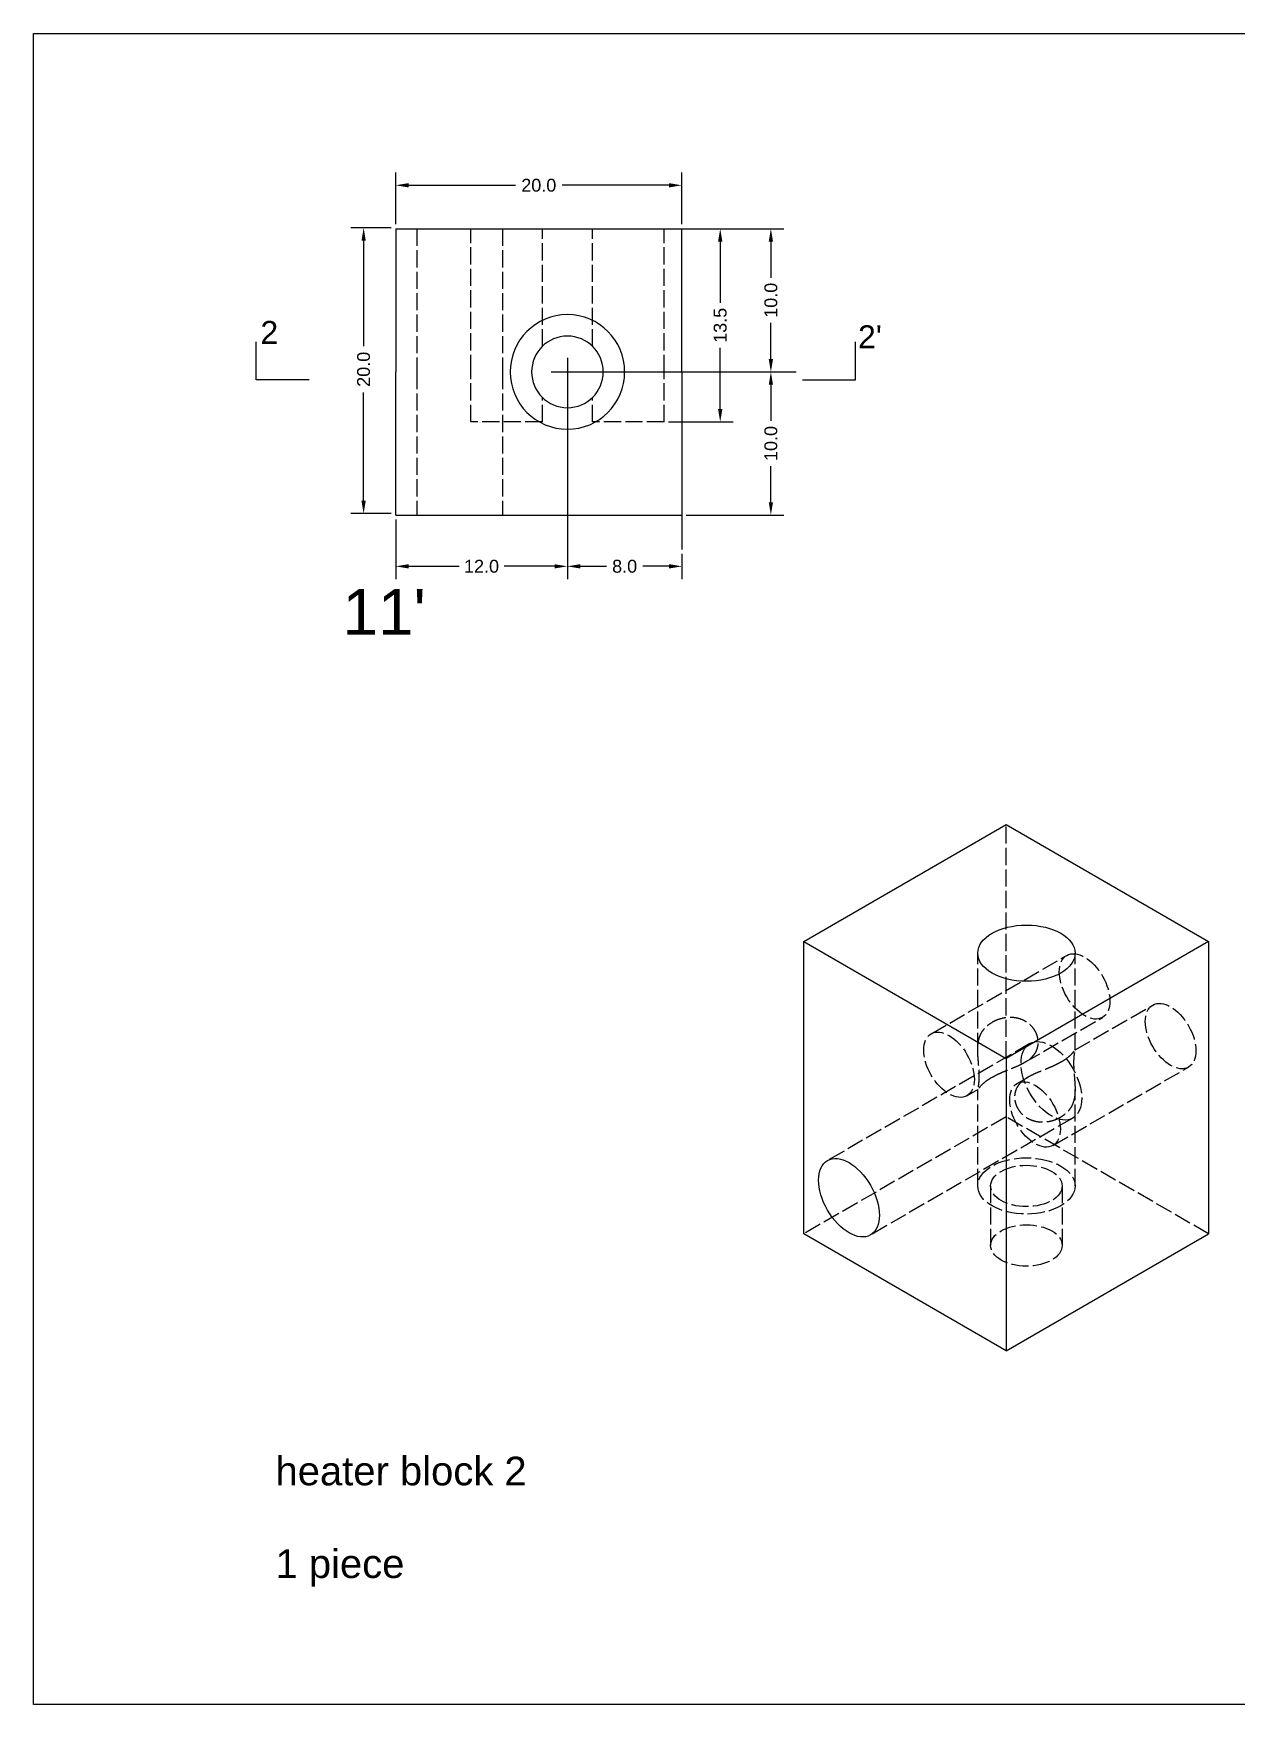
# Model space of a CAD drawing. Header units: inches. Extents: x -313 to 1965, y -639 to 520.
# Drawn here: x 1389.1 to 1473.2, y -63.4 to 53.3 of the extents above; entities that cross this region are included whole.
import ezdxf

# ---------------------------------------------------------------- set-up
doc = ezdxf.new("R2010")
doc.units = ezdxf.units.IN
doc.header["$MEASUREMENT"] = 0
doc.linetypes.add('ACAD_ISO02W100', pattern=[15, 12, -3])
for name, color, linetype in [('_dim', 1, 'Continuous'), ('PH-9E7', 251, 'ACAD_ISO02W100'), ('PV-9E7', 254, 'Continuous')]:
    doc.layers.add(name, color=color, linetype=linetype)
doc.styles.get("Standard").update_dxf_attribs({"font": 'arial.ttf'})
doc.dimstyles.new('Copy of Standard', dxfattribs={"dimscale": 5, "dimtxt": 0.18, "dimasz": 0.18, "dimexe": 0.18, "dimexo": 0.0625, "dimgap": 0.09, "dimtad": 0, "dimdec": 1, "dimzin": 0, "dimdsep": 46, "dimtxsty": 'Standard', "dimcen": 0.09, "dimadec": 0, "dimazin": 0, "dimtfac": 1, "dimtdec": 1, "dimtofl": 0, "dimtmove": 0, "dimatfit": 3, "dimfxl": 1, "dimtolj": 1, "dimtzin": 0, "dimarcsym": 0})

# ---------------------------------------------------------------- blocks, each defined once
blk = doc.blocks.new('*D54')
at = {"layer": '_dim', "color": 0, "lineweight": -2, "transparency": 16777216}
for p, q in [((1414.39, 40.02), (1414.39, 43.64)), ((1434.39, 40.02), (1434.39, 43.64)), ((1415.29, 42.74), (1422.77, 42.74)), ((1433.49, 42.74), (1426.02, 42.74))]:
    blk.add_line(p, q, dxfattribs=at)
at = {"layer": '_dim', "color": 0, "transparency": 16777216}
for points in [[(1415.29, 42.89), (1415.29, 42.59), (1414.39, 42.74)], [(1433.49, 42.89), (1433.49, 42.59), (1434.39, 42.74)]]:
    blk.add_solid(points, dxfattribs=at)
at = {"layer": 'Defpoints', "color": 0, "transparency": 16777216}
for p in [(1434.39, 42.74), (1414.39, 39.71), (1434.39, 39.71)]:
    blk.add_point(p, dxfattribs=at)
at = {"layer": '_dim', "color": 0, "transparency": 16777216, "insert": (1424.39, 42.74), "char_height": 0.9, "attachment_point": 5}
blk.add_mtext('\\A1;20.0', dxfattribs=at)
blk = doc.blocks.new('*D34')
at = {"layer": '_dim', "color": 0, "lineweight": -2, "transparency": 16777216}
for p, q in [((1414.08, 39.77), (1411.25, 39.77)), ((1412.15, 38.87), (1412.15, 31.51)), ((1412.15, 20.71), (1412.15, 28.26)), ((1414.07, 19.81), (1411.25, 19.81))]:
    blk.add_line(p, q, dxfattribs=at)
at = {"layer": '_dim', "color": 0, "transparency": 16777216}
for points in [[(1412, 38.87), (1412.3, 38.87), (1412.15, 39.77)], [(1412, 20.71), (1412.3, 20.71), (1412.15, 19.81)]]:
    blk.add_solid(points, dxfattribs=at)
at = {"layer": 'Defpoints', "color": 0, "transparency": 16777216}
for p in [(1414.39, 39.77), (1412.15, 19.81), (1414.38, 19.81)]:
    blk.add_point(p, dxfattribs=at)
at = {"layer": '_dim', "color": 0, "transparency": 16777216, "insert": (1412.15, 29.89), "char_height": 0.9, "attachment_point": 5, "rotation": 90}
blk.add_mtext('\\A1;20.0', dxfattribs=at)
blk = doc.blocks.new('*D48')
at = {"layer": '_dim', "color": 0, "lineweight": -2, "transparency": 16777216}
for p, q in [((1426.39, 17), (1426.39, 15.23)), ((1434.39, 17), (1434.39, 15.23)), ((1427.29, 16.13), (1429.12, 16.13)), ((1433.49, 16.13), (1431.66, 16.13))]:
    blk.add_line(p, q, dxfattribs=at)
at = {"layer": '_dim', "color": 0, "transparency": 16777216}
for points in [[(1427.29, 16.28), (1427.29, 15.98), (1426.39, 16.13)], [(1433.49, 16.28), (1433.49, 15.98), (1434.39, 16.13)]]:
    blk.add_solid(points, dxfattribs=at)
at = {"layer": 'Defpoints', "color": 0, "transparency": 16777216}
for p in [(1426.39, 17.31), (1434.39, 17.31), (1426.39, 16.13)]:
    blk.add_point(p, dxfattribs=at)
at = {"layer": '_dim', "color": 0, "transparency": 16777216, "insert": (1430.39, 16.13), "char_height": 0.9, "attachment_point": 5}
blk.add_mtext('\\A1;8.0', dxfattribs=at)
blk = doc.blocks.new('*D49')
at = {"layer": '_dim', "color": 0, "lineweight": -2, "transparency": 16777216}
for p, q in [((1434.7, 29.71), (1441.51, 29.71)), ((1440.61, 28.81), (1440.61, 26.28)), ((1440.61, 20.61), (1440.61, 23.13)), ((1434.7, 19.71), (1441.51, 19.71))]:
    blk.add_line(p, q, dxfattribs=at)
at = {"layer": '_dim', "color": 0, "transparency": 16777216}
for points in [[(1440.46, 28.81), (1440.76, 28.81), (1440.61, 29.71)], [(1440.46, 20.61), (1440.76, 20.61), (1440.61, 19.71)]]:
    blk.add_solid(points, dxfattribs=at)
at = {"layer": 'Defpoints', "color": 0, "transparency": 16777216}
for p in [(1434.39, 29.71), (1440.61, 29.71), (1434.39, 19.71)]:
    blk.add_point(p, dxfattribs=at)
at = {"layer": '_dim', "color": 0, "transparency": 16777216, "insert": (1440.61, 24.71), "char_height": 0.9, "attachment_point": 5, "rotation": 90}
blk.add_mtext('\\A1;10.0', dxfattribs=at)
blk = doc.blocks.new('*D32')
at = {"layer": '_dim', "color": 0, "lineweight": -2, "transparency": 16777216}
for p, q in [((1434.7, 39.71), (1441.51, 39.71)), ((1440.61, 38.81), (1440.61, 36.28)), ((1440.61, 30.61), (1440.61, 33.13)), ((1434.77, 29.71), (1441.51, 29.71))]:
    blk.add_line(p, q, dxfattribs=at)
at = {"layer": '_dim', "color": 0, "transparency": 16777216}
for points in [[(1440.46, 38.81), (1440.76, 38.81), (1440.61, 39.71)], [(1440.46, 30.61), (1440.76, 30.61), (1440.61, 29.71)]]:
    blk.add_solid(points, dxfattribs=at)
at = {"layer": 'Defpoints', "color": 0, "transparency": 16777216}
for p in [(1434.39, 39.71), (1440.61, 39.71), (1434.45, 29.71)]:
    blk.add_point(p, dxfattribs=at)
at = {"layer": '_dim', "color": 0, "transparency": 16777216, "insert": (1440.61, 34.71), "char_height": 0.9, "attachment_point": 5, "rotation": 90}
blk.add_mtext('\\A1;10.0', dxfattribs=at)
blk = doc.blocks.new('*D50')
at = {"layer": '_dim', "color": 0, "lineweight": -2, "transparency": 16777216}
for p, q in [((1414.39, 19.4), (1414.39, 15.23)), ((1426.39, 19.4), (1426.39, 15.23)), ((1415.29, 16.13), (1418.82, 16.13)), ((1425.49, 16.13), (1421.97, 16.13))]:
    blk.add_line(p, q, dxfattribs=at)
at = {"layer": '_dim', "color": 0, "transparency": 16777216}
for points in [[(1415.29, 16.28), (1415.29, 15.98), (1414.39, 16.13)], [(1425.49, 16.28), (1425.49, 15.98), (1426.39, 16.13)]]:
    blk.add_solid(points, dxfattribs=at)
at = {"layer": 'Defpoints', "color": 0, "transparency": 16777216}
for p in [(1414.39, 19.71), (1426.39, 19.71), (1414.39, 16.13)]:
    blk.add_point(p, dxfattribs=at)
at = {"layer": '_dim', "color": 0, "transparency": 16777216, "insert": (1420.39, 16.13), "char_height": 0.9, "attachment_point": 5}
blk.add_mtext('\\A1;12.0', dxfattribs=at)
blk = doc.blocks.new('*D55')
at = {"layer": '_dim', "color": 0, "lineweight": -2, "transparency": 16777216}
for p, q in [((1433.45, 39.71), (1437.97, 39.71)), ((1437.07, 38.81), (1437.07, 34.54)), ((1437.07, 27.11), (1437.07, 31.38)), ((1433.45, 26.21), (1437.97, 26.21))]:
    blk.add_line(p, q, dxfattribs=at)
at = {"layer": '_dim', "color": 0, "transparency": 16777216}
for points in [[(1436.92, 38.81), (1437.22, 38.81), (1437.07, 39.71)], [(1436.92, 27.11), (1437.22, 27.11), (1437.07, 26.21)]]:
    blk.add_solid(points, dxfattribs=at)
at = {"layer": 'Defpoints', "color": 0, "transparency": 16777216}
for p in [(1433.14, 39.71), (1437.07, 39.71), (1433.14, 26.21)]:
    blk.add_point(p, dxfattribs=at)
at = {"layer": '_dim', "color": 0, "transparency": 16777216, "insert": (1437.07, 32.96), "char_height": 0.9, "attachment_point": 5, "rotation": 90}
blk.add_mtext('\\A1;13.5', dxfattribs=at)

msp = doc.modelspace()

# ---------------------------------------------------------------- linework, layer by layer
at = {"layer": '_dim'}
msp.add_lwpolyline([(1389.07304, 53.34692), (1558.03693, 53.34692), (1558.03693, -63.36279), (1389.07304, -63.36279)], close=True, dxfattribs=at)
for points in [[(1408.35279, 29.15362), (1404.63359, 29.15362), (1404.63359, 31.80025)], [(1442.81518, 29.15362), (1446.53438, 29.15362), (1446.53438, 31.80025)], [(1426.39138, 30.69075), (1426.39138, 17.31135)], [(1425.26422, 29.70817), (1442.37347, 29.70817)], [(1434.39138, 19.70817), (1434.39138, 17.31135)]]:
    msp.add_lwpolyline(points, dxfattribs=at)
at = {"layer": 'PH-9E7', "ltscale": 0.1}
for p, q in [((1415.85889, 39.70817), (1415.85889, 29.70817)), ((1419.64138, 29.70817), (1419.64138, 39.70817)), ((1421.85889, 39.70817), (1421.85889, 29.70817)), ((1424.64138, 31.49352), (1424.64138, 39.70817)), ((1428.14138, 31.49352), (1428.14138, 39.70817)), ((1433.14138, 29.70817), (1433.14138, 39.70817)), ((1415.85889, 29.70817), (1415.85889, 19.70817)), ((1419.64138, 26.2117), (1419.64138, 29.70817)), ((1421.85889, 29.70817), (1421.85889, 19.70817)), ((1433.14138, 26.2117), (1433.14138, 29.70817)), ((1424.64138, 26.2117), (1424.64138, 27.92281)), ((1428.14138, 26.2117), (1428.14138, 27.92281)), ((1424.64138, 26.2117), (1419.64138, 26.2117)), ((1433.14138, 26.2117), (1428.14138, 26.2117))]:
    msp.add_line(p, q, dxfattribs=at)
at = {"layer": 'PH-9E7', "ltscale": 0.1, "extrusion": (7.5967e-14, 0.816497, 0.57735)}
for p, q in [((1457.05208, -18.2361), (1457.05208, -1.90616)), ((1451.80943, -16.513), (1461.28216, -11.04391)), ((1455.0663, -17.64983), (1455.0663, -10.88763)), ((1461.8663, -17.64983), (1461.8663, -10.88763)), ((1461.86444, -17.64795), (1467.29257, -14.51402)), ((1458.35404, -18.50797), (1463.78216, -15.37404)), ((1458.71109, -17.20294), (1444.56895, -25.3679)), ((1457.81984, -19.98311), (1458.57856, -19.54506)), ((1460.31984, -24.31323), (1469.79257, -18.84415)), ((1454.30943, -20.84312), (1455.06815, -20.40507)), ((1455.0663, -27.1433), (1455.0663, -20.4032)), ((1461.8663, -27.1433), (1461.8663, -20.4032)), ((1457.05208, -22.31858), (1442.90995, -30.48354)), ((1461.71109, -22.39909), (1447.56895, -30.56405)), ((1471.19422, -30.48354), (1457.05208, -22.31858)), ((1455.9663, -27.1433), (1455.9663, -31.30004)), ((1460.9663, -27.1433), (1460.9663, -31.30004))]:
    msp.add_line(p, q, dxfattribs=at)
at = {"layer": 'PH-9E7', "ltscale": 0.1}
for centre, major_axis in [((1462.53216, -13.20898), (-1.25, 2.16506)), ((1468.54257, -16.67909), (-1.25, 2.16506)), ((1453.05943, -18.67806), (1.25, -2.16506)), ((1460.21109, -19.80101), (1.5, -2.59808)), ((1459.06984, -22.14817), (1.25, -2.16506)), ((1458.4663, -27.1433), (3.4, 0)), ((1458.4663, -27.1433), (2.5, 0)), ((1458.4663, -31.30004), (2.5, 0))]:
    msp.add_ellipse(centre, major_axis=major_axis, ratio=0.577350269, dxfattribs=at)
for points, knots in [([(1456.06213, -19.5581), (1455.95789, -19.61829), (1455.85622, -19.68214), (1455.66721, -19.81255), (1455.57987, -19.87909), (1455.42548, -20.0082), (1455.35834, -20.07077), (1455.24665, -20.18415), (1455.20207, -20.23486), (1455.13336, -20.31839), (1455.10569, -20.35605), (1455.07213, -20.40204), (1455.06596, -20.40994), (1455.06667, -20.39499), (1455.07388, -20.37085), (1455.09514, -20.28471), (1455.10903, -20.22274), (1455.13496, -20.06472), (1455.14694, -19.96854), (1455.16328, -19.75096), (1455.16761, -19.62959), (1455.16761, -19.3747), (1455.16328, -19.23398), (1455.14694, -18.93549), (1455.13496, -18.77771), (1455.10903, -18.45631), (1455.09514, -18.29225), (1455.07388, -17.96987), (1455.06667, -17.81154), (1455.06596, -17.51819), (1455.07213, -17.36608), (1455.10569, -17.07778), (1455.13336, -16.94142), (1455.20207, -16.70791), (1455.24665, -16.59499), (1455.35834, -16.38063), (1455.42548, -16.27915), (1455.57987, -16.09119), (1455.66721, -16.00459), (1455.85622, -15.8485), (1455.95789, -15.77902), (1456.06213, -15.71883)], [4.542902229, 4.542902229, 4.542902229, 4.542902229, 4.985156553, 4.985156553, 5.427410877, 5.427410877, 5.869665202, 5.869665202, 6.311919526, 6.311919526, 6.762333133, 6.762333133, 7.21274674, 7.21274674, 7.68101117, 7.68101117, 8.149275599, 8.149275599, 8.617540029, 8.617540029, 9.085804458, 9.085804458, 9.554068887, 9.554068887, 10.022333317, 10.022333317, 10.490597746, 10.490597746, 10.958862176, 10.958862176, 11.409275783, 11.409275783, 11.85968939, 11.85968939, 12.301943714, 12.301943714, 12.744198038, 12.744198038, 13.186452363, 13.186452363, 13.628706687, 13.628706687, 13.628706687, 13.628706687]), ([(1456.06213, -19.5581), (1456.16637, -19.49792), (1456.28185, -19.43641), (1456.52996, -19.31444), (1456.66259, -19.25398), (1456.93717, -19.13542), (1457.07925, -19.07721), (1457.36307, -18.96223), (1457.50479, -18.90538), (1457.77935, -18.79072), (1457.93005, -18.7254), (1458.21956, -18.58488), (1458.35813, -18.5092), (1458.59923, -18.35547), (1458.71545, -18.26839), (1458.92004, -18.07641), (1459.00845, -17.97141), (1459.14994, -17.74667), (1459.20328, -17.6266), (1459.27336, -17.37801), (1459.29011, -17.24946), (1459.29011, -16.99457), (1459.27336, -16.86102), (1459.20328, -16.59356), (1459.14994, -16.45966), (1459.00845, -16.20498), (1458.92004, -16.08395), (1458.71545, -15.86741), (1458.59923, -15.77201), (1458.35813, -15.61745), (1458.21956, -15.54891), (1457.93005, -15.44713), (1457.77935, -15.41376), (1457.50479, -15.37844), (1457.36307, -15.37307), (1457.07925, -15.38707), (1456.93717, -15.40637), (1456.66259, -15.46609), (1456.52996, -15.50648), (1456.28185, -15.60276), (1456.16637, -15.65865), (1456.06213, -15.71883)], [4.542902229, 4.542902229, 4.542902229, 4.542902229, 4.985156553, 4.985156553, 5.427410877, 5.427410877, 5.869665202, 5.869665202, 6.311919526, 6.311919526, 6.762333133, 6.762333133, 7.21274674, 7.21274674, 7.68101117, 7.68101117, 8.149275599, 8.149275599, 8.617540029, 8.617540029, 9.085804458, 9.085804458, 9.554068887, 9.554068887, 10.022333317, 10.022333317, 10.490597746, 10.490597746, 10.958862176, 10.958862176, 11.409275783, 11.409275783, 11.85968939, 11.85968939, 12.301943714, 12.301943714, 12.744198038, 12.744198038, 13.186452363, 13.186452363, 13.628706687, 13.628706687, 13.628706687, 13.628706687]), ([(1460.87046, -18.49492), (1460.76622, -18.55511), (1460.65074, -18.61662), (1460.40264, -18.73859), (1460.27, -18.79904), (1459.99542, -18.91761), (1459.85334, -18.97582), (1459.56952, -19.0908), (1459.42781, -19.14764), (1459.15325, -19.2623), (1459.00254, -19.32763), (1458.71303, -19.46815), (1458.57447, -19.54382), (1458.33336, -19.69756), (1458.21714, -19.78464), (1458.01255, -19.97662), (1457.92415, -20.08162), (1457.78266, -20.30636), (1457.72931, -20.42642), (1457.65924, -20.67502), (1457.64248, -20.80357), (1457.64248, -20.93101), (1457.64248, -21.05846), (1457.65924, -21.19201), (1457.72931, -21.45947), (1457.78266, -21.59337), (1457.92415, -21.84805), (1458.01255, -21.96908), (1458.21714, -22.18562), (1458.33336, -22.28102), (1458.57447, -22.43557), (1458.71303, -22.50412), (1459.00254, -22.60589), (1459.15325, -22.63927), (1459.42781, -22.67458), (1459.56952, -22.67996), (1459.85334, -22.66596), (1459.99542, -22.64665), (1460.27, -22.58694), (1460.40264, -22.54655), (1460.65074, -22.45027), (1460.76622, -22.39438), (1460.87046, -22.33419)], [-4.542902229, -4.542902229, -4.542902229, -4.542902229, -4.100647905, -4.100647905, -3.65839358, -3.65839358, -3.216139256, -3.216139256, -2.773884932, -2.773884932, -2.323471325, -2.323471325, -1.873057718, -1.873057718, -1.404793288, -1.404793288, -0.936528859, -0.936528859, -0.468264429, -0.468264429, 0, 0, 0, 0.468264429, 0.468264429, 0.936528859, 0.936528859, 1.404793288, 1.404793288, 1.873057718, 1.873057718, 2.323471325, 2.323471325, 2.773884932, 2.773884932, 3.216139256, 3.216139256, 3.65839358, 3.65839358, 4.100647905, 4.100647905, 4.542902229, 4.542902229, 4.542902229, 4.542902229]), ([(1460.87046, -18.49492), (1460.9747, -18.43474), (1461.07637, -18.37088), (1461.26539, -18.24048), (1461.35272, -18.17393), (1461.50712, -18.04483), (1461.57425, -17.98225), (1461.68595, -17.86888), (1461.73052, -17.81817), (1461.79924, -17.73464), (1461.8269, -17.69698), (1461.86046, -17.65098), (1461.86663, -17.64309), (1461.86592, -17.65803), (1461.85871, -17.68217), (1461.83745, -17.76831), (1461.82356, -17.83029), (1461.79763, -17.98831), (1461.78566, -18.08449), (1461.76932, -18.30206), (1461.76498, -18.42344), (1461.76498, -18.55088), (1461.76498, -18.67833), (1461.76932, -18.81905), (1461.78566, -19.11754), (1461.79763, -19.27532), (1461.82356, -19.59672), (1461.83745, -19.76077), (1461.85871, -20.08315), (1461.86592, -20.24149), (1461.86663, -20.53484), (1461.86046, -20.68695), (1461.8269, -20.97524), (1461.79924, -21.11161), (1461.73052, -21.34511), (1461.68595, -21.45804), (1461.57425, -21.67239), (1461.50712, -21.77387), (1461.35272, -21.96183), (1461.26539, -22.04844), (1461.07637, -22.20453), (1460.9747, -22.27401), (1460.87046, -22.33419)], [-4.542902229, -4.542902229, -4.542902229, -4.542902229, -4.100647905, -4.100647905, -3.65839358, -3.65839358, -3.216139256, -3.216139256, -2.773884932, -2.773884932, -2.323471325, -2.323471325, -1.873057718, -1.873057718, -1.404793288, -1.404793288, -0.936528859, -0.936528859, -0.468264429, -0.468264429, 0, 0, 0, 0.468264429, 0.468264429, 0.936528859, 0.936528859, 1.404793288, 1.404793288, 1.873057718, 1.873057718, 2.323471325, 2.323471325, 2.773884932, 2.773884932, 3.216139256, 3.216139256, 3.65839358, 3.65839358, 4.100647905, 4.100647905, 4.542902229, 4.542902229, 4.542902229, 4.542902229])]:
    msp.add_open_spline(points, degree=3, knots=knots, dxfattribs=at)
at = {"layer": 'PV-9E7'}
for p, q in [((1414.39138, 39.70817), (1434.39138, 39.70817)), ((1414.39138, 39.70817), (1414.39138, 29.70817)), ((1434.39138, 29.70817), (1434.39138, 39.70817)), ((1414.39138, 19.70817), (1414.39138, 29.70817)), ((1434.39138, 29.70817), (1434.39138, 19.70817)), ((1414.39138, 19.70817), (1434.39138, 19.70817))]:
    msp.add_line(p, q, dxfattribs=at)
at = {"layer": 'PV-9E7', "extrusion": (7.5967e-14, 0.816497, 0.57735)}
for p, q in [((1442.90995, -10.07113), (1457.05208, -1.90616)), ((1457.05208, -1.90616), (1471.19422, -10.07113)), ((1442.90995, -10.07113), (1457.05208, -18.2361)), ((1442.90995, -30.48354), (1442.90995, -10.07113)), ((1471.19422, -10.07113), (1457.05208, -18.2361)), ((1471.19422, -10.07113), (1471.19422, -30.48354)), ((1457.05208, -18.2361), (1457.05208, -38.64851)), ((1457.05208, -38.64851), (1442.90995, -30.48354)), ((1457.05208, -38.64851), (1471.19422, -30.48354))]:
    msp.add_line(p, q, dxfattribs=at)
at = {"layer": 'PV-9E7'}
for radius, start, end in [(4, 0, 180), (2.5, 0, 180), (4, 180, 0), (2.5, 180, 0)]:
    msp.add_arc((1426.39138, 29.70817), radius, start, end, dxfattribs=at)
for centre, major_axis in [((1458.4663, -10.88763), (3.4, 0)), ((1446.06895, -27.96598), (1.5, -2.59808))]:
    msp.add_ellipse(centre, major_axis=major_axis, ratio=0.577350269, dxfattribs=at)

# ---------------------------------------------------------------- texts
at = {"layer": '_dim'}
for s, width, insert, char_height, attachment_point in [('2 ', 1.5251968, (1406.18129, 33.26537), 1.6, 3), ("2' ", 1.5251968, (1448.36763, 32.9615), 1.6, 3), ("11' ", 1.5251968, (1416.49178, 14.54615), 3.2, 3), ('heater block 2', 68.4613421, (1405.99172, -46.04997), 2, 1), ('1 piece', 68.4613421, (1405.99172, -52.5236), 2, 1)]:
    msp.add_mtext_dynamic_manual_height_columns(s, width=width, gutter_width=1, heights=[0], dxfattribs=dict(at, insert=insert, char_height=char_height, attachment_point=attachment_point))

# ---------------------------------------------------------------- dimensions: what is measured, and where the dimension line sits
for base, p1, p2, picture, middle in [((1434.39138, 42.74375), (1414.39138, 39.70817), (1434.39138, 39.70817), '*D54', (1424.39138, 42.74375)), ((1414.39138, 16.13125), (1426.39138, 19.70817), (1414.39138, 19.70817), '*D50', (1420.39138, 16.13125)), ((1426.39138, 16.13125), (1434.39138, 17.31135), (1426.39138, 17.31135), '*D48', (1430.39138, 16.13125))]:
    dim = msp.add_linear_dim(base=base, p1=p1, p2=p2, dimstyle='Copy of Standard', dxfattribs=at)
    dim.commit()
    dim.dimension.update_dxf_attribs({"geometry": picture, "text_midpoint": middle})
dim = msp.add_linear_dim(base=(1412.15113, 19.80817), p1=(1414.39138, 39.77067), p2=(1414.37972, 19.80817), angle=90, dimstyle='Copy of Standard', dxfattribs=at)
dim.commit()
dim.dimension.update_dxf_attribs({"geometry": '*D34', "text_midpoint": (1412.15113, 29.88942), "dimtype": 160})
for base, p1, p2, picture, middle in [((1437.0659, 39.70817), (1433.14138, 26.2117), (1433.14138, 39.70817), '*D55', (1437.0659, 32.95993)), ((1440.6086, 39.70817), (1434.45388, 29.70817), (1434.39138, 39.70817), '*D32', (1440.6086, 34.70817)), ((1440.6086, 29.70817), (1434.39138, 19.70817), (1434.39138, 29.70817), '*D49', (1440.6086, 24.70817))]:
    dim = msp.add_linear_dim(base=base, p1=p1, p2=p2, angle=90, dimstyle='Copy of Standard', dxfattribs=at)
    dim.commit()
    dim.dimension.update_dxf_attribs({"geometry": picture, "text_midpoint": middle})

doc.saveas('drawing.dxf')
